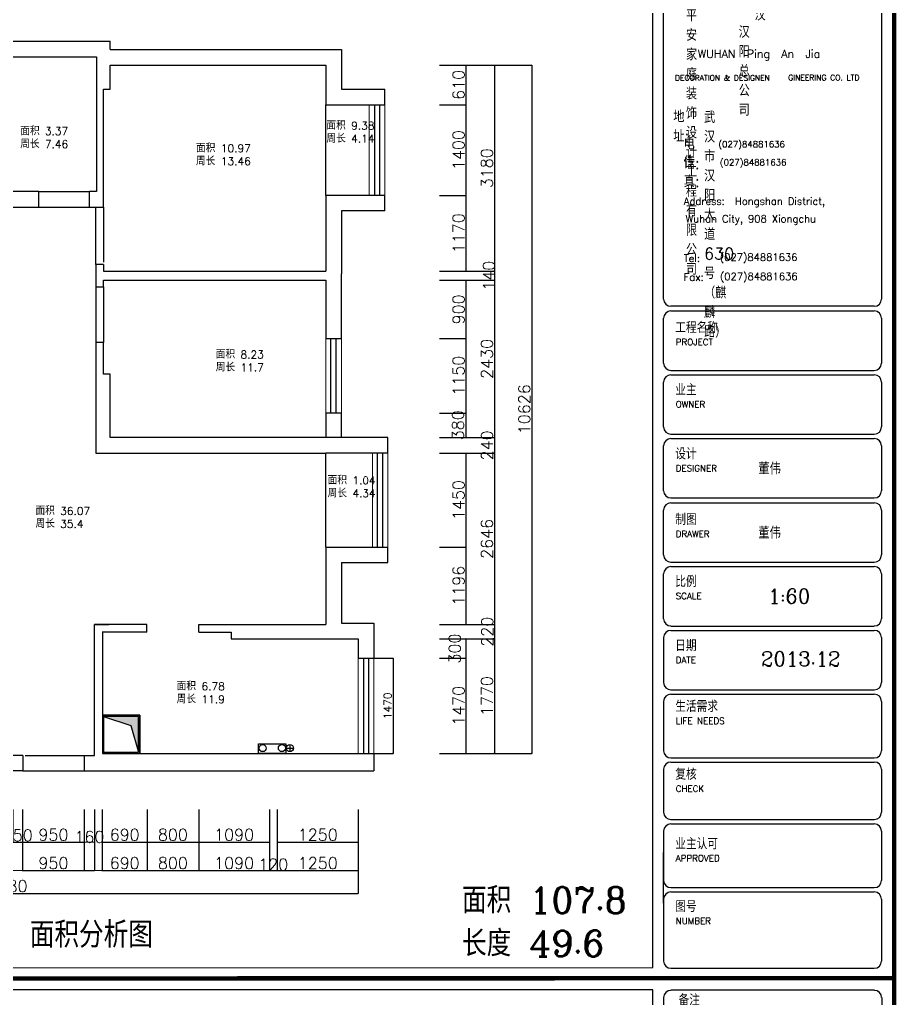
# Model space of a CAD drawing. Header units: millimetres. Extents: x 450898 to 533685, y -921830 to -458543.
# Drawn here: x 461573 to 475111, y -895407 to -880295 of the extents above; entities that cross this region are included whole.
import ezdxf

# ---------------------------------------------------------------- set-up
doc = ezdxf.new("R2010")
doc.units = ezdxf.units.MM
doc.header["$MEASUREMENT"] = 0
doc.header["$PDMODE"] = 3
doc.layers.get('0').update_dxf_attribs({"linetype": 'CONTINUOUS'})
doc.layers.get('DEFPOINTS').update_dxf_attribs({"linetype": 'CONTINUOUS'})
for name, color, linetype in [('TOP', 7, 'CONTINUOUS'), ('txt', 7, 'CONTINUOUS'), ('墙线', 5, 'CONTINUOUS'), ('家具', 7, 'CONTINUOUS')]:
    doc.layers.add(name, color=color, linetype=linetype)
doc.layers.add('门窗', color=4, linetype='CONTINUOUS', lineweight=13)
doc.styles.add('HZXY', font='complex.shx', dxfattribs={"bigfont": 'HZXY.shx'})
doc.styles.add('ROMAND', font='romand')
doc.styles.get("Standard").update_dxf_attribs({"font": 'complex.shx', "bigfont": 'hzxy.shx'})
doc.dimstyles.new('LMDIM40', dxfattribs={"dimtxt": 80, "dimasz": 20, "dimexe": 0, "dimexo": 0, "dimgap": 25, "dimtad": 1, "dimdec": 0, "dimzin": 0, "dimdsep": 46, "dimtxsty": 'Standard', "dimblk1": 'DOT', "dimblk2": 'DOT', "dimsah": 1, "dimcen": 0, "dimclrd": 2, "dimclre": 2, "dimclrt": 2, "dimadec": 0, "dimazin": 0, "dimtfac": 1, "dimtdec": 0, "dimtmove": 2, "dimatfit": 3, "dimldrblk": 'DOT', "dimfxl": 0, "dimtolj": 1, "dimtzin": 0, "dimarcsym": 0})

# ---------------------------------------------------------------- blocks, each defined once
blk = doc.blocks.new('_ArchTick')
at = {"color": 0, "linetype": 'ByBlock', "const_width": 0.15}
blk.add_lwpolyline([(-0.5, -0.5), (0.5, 0.5)], dxfattribs=at)
blk = doc.blocks.new('*D540')
at = {"layer": 'DEFPOINTS', "color": 0}
for p in [(468057, -890155), (468466, -890155), (468057, -891625)]:
    blk.add_point(p, dxfattribs=at)
at = {"layer": '门窗', "color": 2, "lineweight": -2}
for p, q in [((468057, -890155), (468466, -890155)), ((468466, -891625), (468466, -890155)), ((468057, -891625), (468466, -891625))]:
    blk.add_line(p, q, dxfattribs=at)
at = {"layer": '门窗', "color": 2, "lineweight": -2, "xscale": 20, "yscale": 20, "zscale": 20}
for p, rotation in [((468466, -890155), 90), ((468466, -891625), 270)]:
    blk.add_blockref('_ArchTick', p, dxfattribs=dict(at, rotation=rotation))
at = {"layer": '门窗', "color": 2, "insert": (468351, -890890), "char_height": 180, "attachment_point": 5, "rotation": 90}
blk.add_mtext('\\A1;1470', dxfattribs=at)
blk = doc.blocks.new('_DOT')
at = {"color": 0, "linetype": 'ByBlock'}
blk.add_line((-0.5, 0), (-1, 0), dxfattribs=at)
at = {"color": 0, "linetype": 'ByBlock', "const_width": 0.5}
blk.add_lwpolyline([(-0.25, 0, 1), (0.25, 0, 1)], format="xyb", close=True, dxfattribs=at)
blk = doc.blocks.new('DOT')
at = {"color": 0, "linetype": 'ByBlock'}
blk.add_line((-0.35, 0), (-1, 0), dxfattribs=at)
at = {"color": 0, "linetype": 'ByBlock', "const_width": 0.35}
blk.add_lwpolyline([(-0.175, 0, 1), (0.175, 0, 1)], format="xyb", close=True, dxfattribs=at)
blk = doc.blocks.new('*D541')
at = {"layer": 'DEFPOINTS', "color": 0}
for p in [(468057, -889855), (468466, -889855), (468057, -890155)]:
    blk.add_point(p, dxfattribs=at)
at = {"layer": '门窗', "color": 2, "lineweight": -2}
for p, q in [((468057, -889855), (468466, -889855)), ((468466, -890155), (468466, -889855)), ((468057, -890155), (468466, -890155))]:
    blk.add_line(p, q, dxfattribs=at)
at = {"layer": '门窗', "color": 2, "lineweight": -2, "xscale": 20, "yscale": 20, "zscale": 20}
for p, rotation in [((468466, -889855), 90), ((468466, -890155), 270)]:
    blk.add_blockref('_ArchTick', p, dxfattribs=dict(at, rotation=rotation))
at = {"layer": '门窗', "color": 2, "insert": (468292, -890005), "char_height": 180, "attachment_point": 5, "rotation": 90}
blk.add_mtext('\\A1;300', dxfattribs=at)
blk = doc.blocks.new('*D542')
at = {"layer": 'DEFPOINTS', "color": 0}
for p in [(468057, -888439), (468466, -888439), (468057, -889635)]:
    blk.add_point(p, dxfattribs=at)
at = {"layer": '门窗', "color": 2, "lineweight": -2}
for p, q in [((468057, -888439), (468466, -888439)), ((468466, -889635), (468466, -888439)), ((468057, -889635), (468466, -889635))]:
    blk.add_line(p, q, dxfattribs=at)
at = {"layer": '门窗', "color": 2, "lineweight": -2, "xscale": 20, "yscale": 20, "zscale": 20}
for p, rotation in [((468466, -888439), 90), ((468466, -889635), 270)]:
    blk.add_blockref('_ArchTick', p, dxfattribs=dict(at, rotation=rotation))
at = {"layer": '门窗', "color": 2, "insert": (468351, -889037), "char_height": 180, "attachment_point": 5, "rotation": 90}
blk.add_mtext('\\A1;1196', dxfattribs=at)
blk = doc.blocks.new('*D543')
at = {"layer": 'DEFPOINTS', "color": 0}
for p in [(468057, -886989), (468466, -886989), (468057, -888439)]:
    blk.add_point(p, dxfattribs=at)
at = {"layer": '门窗', "color": 2, "lineweight": -2}
for p, q in [((468057, -886989), (468466, -886989)), ((468466, -888439), (468466, -886989)), ((468057, -888439), (468466, -888439))]:
    blk.add_line(p, q, dxfattribs=at)
at = {"layer": '门窗', "color": 2, "lineweight": -2, "xscale": 20, "yscale": 20, "zscale": 20}
for p, rotation in [((468466, -886989), 90), ((468466, -888439), 270)]:
    blk.add_blockref('_ArchTick', p, dxfattribs=dict(at, rotation=rotation))
at = {"layer": '门窗', "color": 2, "insert": (468351, -887714), "char_height": 180, "attachment_point": 5, "rotation": 90}
blk.add_mtext('\\A1;1450', dxfattribs=at)
blk = doc.blocks.new('*D544')
at = {"layer": 'DEFPOINTS', "color": 0}
for p in [(468057, -886369), (468466, -886369), (468057, -886749)]:
    blk.add_point(p, dxfattribs=at)
at = {"layer": '门窗', "color": 2, "lineweight": -2}
for p, q in [((468057, -886369), (468466, -886369)), ((468466, -886749), (468466, -886369)), ((468057, -886749), (468466, -886749))]:
    blk.add_line(p, q, dxfattribs=at)
at = {"layer": '门窗', "color": 2, "lineweight": -2, "xscale": 20, "yscale": 20, "zscale": 20}
for p, rotation in [((468466, -886369), 90), ((468466, -886749), 270)]:
    blk.add_blockref('_ArchTick', p, dxfattribs=dict(at, rotation=rotation))
at = {"layer": '门窗', "color": 2, "insert": (468342, -886559), "char_height": 180, "attachment_point": 5, "rotation": 90}
blk.add_mtext('\\A1;380', dxfattribs=at)
blk = doc.blocks.new('*D545')
at = {"layer": 'DEFPOINTS', "color": 0}
for p in [(468057, -885219), (468466, -885219), (468057, -886369)]:
    blk.add_point(p, dxfattribs=at)
at = {"layer": '门窗', "color": 2, "lineweight": -2}
for p, q in [((468057, -885219), (468466, -885219)), ((468466, -886369), (468466, -885219)), ((468057, -886369), (468466, -886369))]:
    blk.add_line(p, q, dxfattribs=at)
at = {"layer": '门窗', "color": 2, "lineweight": -2, "xscale": 20, "yscale": 20, "zscale": 20}
for p, rotation in [((468466, -885219), 90), ((468466, -886369), 270)]:
    blk.add_blockref('_ArchTick', p, dxfattribs=dict(at, rotation=rotation))
at = {"layer": '门窗', "color": 2, "insert": (468351, -885794), "char_height": 180, "attachment_point": 5, "rotation": 90}
blk.add_mtext('\\A1;1150', dxfattribs=at)
blk = doc.blocks.new('*D546')
at = {"layer": 'DEFPOINTS', "color": 0}
for p in [(468057, -884319), (468466, -884319), (468057, -885219)]:
    blk.add_point(p, dxfattribs=at)
at = {"layer": '门窗', "color": 2, "lineweight": -2}
for p, q in [((468057, -884319), (468466, -884319)), ((468466, -885219), (468466, -884319)), ((468057, -885219), (468466, -885219))]:
    blk.add_line(p, q, dxfattribs=at)
at = {"layer": '门窗', "color": 2, "lineweight": -2, "xscale": 20, "yscale": 20, "zscale": 20}
for p, rotation in [((468466, -884319), 90), ((468466, -885219), 270)]:
    blk.add_blockref('_ArchTick', p, dxfattribs=dict(at, rotation=rotation))
at = {"layer": '门窗', "color": 2, "insert": (468351, -884769), "char_height": 180, "attachment_point": 5, "rotation": 90}
blk.add_mtext('\\A1;900', dxfattribs=at)
blk = doc.blocks.new('*D547')
at = {"layer": 'DEFPOINTS', "color": 0}
for p in [(468057, -883009), (468466, -883009), (468057, -884179)]:
    blk.add_point(p, dxfattribs=at)
at = {"layer": '门窗', "color": 2, "lineweight": -2}
for p, q in [((468057, -883009), (468466, -883009)), ((468466, -884179), (468466, -883009)), ((468057, -884179), (468466, -884179))]:
    blk.add_line(p, q, dxfattribs=at)
at = {"layer": '门窗', "color": 2, "lineweight": -2, "xscale": 20, "yscale": 20, "zscale": 20}
for p, rotation in [((468466, -883009), 90), ((468466, -884179), 270)]:
    blk.add_blockref('_ArchTick', p, dxfattribs=dict(at, rotation=rotation))
at = {"layer": '门窗', "color": 2, "insert": (468351, -883594), "char_height": 180, "attachment_point": 5, "rotation": 90}
blk.add_mtext('\\A1;1170', dxfattribs=at)
blk = doc.blocks.new('*D548')
at = {"layer": 'DEFPOINTS', "color": 0}
for p in [(468057, -881609), (468466, -881609), (468057, -883009)]:
    blk.add_point(p, dxfattribs=at)
at = {"layer": '门窗', "color": 2, "lineweight": -2}
for p, q in [((468057, -881609), (468466, -881609)), ((468466, -883009), (468466, -881609)), ((468057, -883009), (468466, -883009))]:
    blk.add_line(p, q, dxfattribs=at)
at = {"layer": '门窗', "color": 2, "lineweight": -2, "xscale": 20, "yscale": 20, "zscale": 20}
for p, rotation in [((468466, -881609), 90), ((468466, -883009), 270)]:
    blk.add_blockref('_ArchTick', p, dxfattribs=dict(at, rotation=rotation))
at = {"layer": '门窗', "color": 2, "insert": (468351, -882309), "char_height": 180, "attachment_point": 5, "rotation": 90}
blk.add_mtext('\\A1;1400', dxfattribs=at)
blk = doc.blocks.new('*D549')
at = {"layer": 'DEFPOINTS', "color": 0}
for p in [(468057, -880999), (468466, -880999), (468057, -881609)]:
    blk.add_point(p, dxfattribs=at)
at = {"layer": '门窗', "color": 2, "lineweight": -2}
for p, q in [((468057, -880999), (468466, -880999)), ((468466, -881609), (468466, -880999)), ((468057, -881609), (468466, -881609))]:
    blk.add_line(p, q, dxfattribs=at)
at = {"layer": '门窗', "color": 2, "lineweight": -2, "xscale": 20, "yscale": 20, "zscale": 20}
for p, rotation in [((468466, -880999), 90), ((468466, -881609), 270)]:
    blk.add_blockref('_ArchTick', p, dxfattribs=dict(at, rotation=rotation))
at = {"layer": '门窗', "color": 2, "insert": (468351, -881304), "char_height": 180, "attachment_point": 5, "rotation": 90}
blk.add_mtext('\\A1;610', dxfattribs=at)
blk = doc.blocks.new('*D550')
at = {"layer": 'DEFPOINTS', "color": 0}
for p in [(468057, -880999), (468057, -884179), (468904, -884179)]:
    blk.add_point(p, dxfattribs=at)
at = {"layer": '门窗', "color": 2, "lineweight": -2}
for p, q in [((468057, -880999), (468904, -880999)), ((468904, -880999), (468904, -884179)), ((468057, -884179), (468904, -884179))]:
    blk.add_line(p, q, dxfattribs=at)
at = {"layer": '门窗', "color": 2, "lineweight": -2, "xscale": 20, "yscale": 20, "zscale": 20}
for p, rotation in [((468904, -880999), 90), ((468904, -884179), 270)]:
    blk.add_blockref('_ArchTick', p, dxfattribs=dict(at, rotation=rotation))
at = {"layer": '门窗', "color": 2, "insert": (468789, -882589), "char_height": 180, "attachment_point": 5, "rotation": 90}
blk.add_mtext('\\A1;3180', dxfattribs=at)
blk = doc.blocks.new('*D551')
at = {"layer": 'DEFPOINTS', "color": 0}
for p in [(468057, -884179), (468057, -884319), (468904, -884319)]:
    blk.add_point(p, dxfattribs=at)
at = {"layer": '门窗', "color": 2, "lineweight": -2}
for p, q in [((468057, -884179), (468904, -884179)), ((468904, -884179), (468904, -884319)), ((468057, -884319), (468904, -884319))]:
    blk.add_line(p, q, dxfattribs=at)
at = {"layer": '门窗', "color": 2, "lineweight": -2, "xscale": 20, "yscale": 20, "zscale": 20}
for p, rotation in [((468904, -884179), 90), ((468904, -884319), 270)]:
    blk.add_blockref('_ArchTick', p, dxfattribs=dict(at, rotation=rotation))
at = {"layer": '门窗', "color": 2, "insert": (468819, -884249), "char_height": 180, "attachment_point": 5, "rotation": 90}
blk.add_mtext('\\A1;140', dxfattribs=at)
blk = doc.blocks.new('*D552')
at = {"layer": 'DEFPOINTS', "color": 0}
for p in [(468057, -884319), (468057, -886749), (468904, -886749)]:
    blk.add_point(p, dxfattribs=at)
at = {"layer": '门窗', "color": 2, "lineweight": -2}
for p, q in [((468057, -884319), (468904, -884319)), ((468904, -884319), (468904, -886749)), ((468057, -886749), (468904, -886749))]:
    blk.add_line(p, q, dxfattribs=at)
at = {"layer": '门窗', "color": 2, "lineweight": -2, "xscale": 20, "yscale": 20, "zscale": 20}
for p, rotation in [((468904, -884319), 90), ((468904, -886749), 270)]:
    blk.add_blockref('_ArchTick', p, dxfattribs=dict(at, rotation=rotation))
at = {"layer": '门窗', "color": 2, "insert": (468789, -885534), "char_height": 180, "attachment_point": 5, "rotation": 90}
blk.add_mtext('\\A1;2430', dxfattribs=at)
blk = doc.blocks.new('*D553')
at = {"layer": 'DEFPOINTS', "color": 0}
for p in [(468057, -886749), (468057, -886989), (468904, -886989)]:
    blk.add_point(p, dxfattribs=at)
at = {"layer": '门窗', "color": 2, "lineweight": -2}
for p, q in [((468057, -886749), (468904, -886749)), ((468904, -886749), (468904, -886989)), ((468057, -886989), (468904, -886989))]:
    blk.add_line(p, q, dxfattribs=at)
at = {"layer": '门窗', "color": 2, "lineweight": -2, "xscale": 20, "yscale": 20, "zscale": 20}
for p, rotation in [((468904, -886749), 90), ((468904, -886989), 270)]:
    blk.add_blockref('_ArchTick', p, dxfattribs=dict(at, rotation=rotation))
at = {"layer": '门窗', "color": 2, "insert": (468790, -886869), "char_height": 180, "attachment_point": 5, "rotation": 90}
blk.add_mtext('\\A1;240', dxfattribs=at)
blk = doc.blocks.new('*D554')
at = {"layer": 'DEFPOINTS', "color": 0}
for p in [(468057, -886989), (468057, -889635), (468904, -889635)]:
    blk.add_point(p, dxfattribs=at)
at = {"layer": '门窗', "color": 2, "lineweight": -2}
for p, q in [((468057, -886989), (468904, -886989)), ((468904, -886989), (468904, -889635)), ((468057, -889635), (468904, -889635))]:
    blk.add_line(p, q, dxfattribs=at)
at = {"layer": '门窗', "color": 2, "lineweight": -2, "xscale": 20, "yscale": 20, "zscale": 20}
for p, rotation in [((468904, -886989), 90), ((468904, -889635), 270)]:
    blk.add_blockref('_ArchTick', p, dxfattribs=dict(at, rotation=rotation))
at = {"layer": '门窗', "color": 2, "insert": (468789, -888312), "char_height": 180, "attachment_point": 5, "rotation": 90}
blk.add_mtext('\\A1;2646', dxfattribs=at)
blk = doc.blocks.new('*D555')
at = {"layer": 'DEFPOINTS', "color": 0}
for p in [(468057, -889635), (468057, -889855), (468904, -889855)]:
    blk.add_point(p, dxfattribs=at)
at = {"layer": '门窗', "color": 2, "lineweight": -2}
for p, q in [((468057, -889635), (468904, -889635)), ((468904, -889635), (468904, -889855)), ((468057, -889855), (468904, -889855))]:
    blk.add_line(p, q, dxfattribs=at)
at = {"layer": '门窗', "color": 2, "lineweight": -2, "xscale": 20, "yscale": 20, "zscale": 20}
for p, rotation in [((468904, -889635), 90), ((468904, -889855), 270)]:
    blk.add_blockref('_ArchTick', p, dxfattribs=dict(at, rotation=rotation))
at = {"layer": '门窗', "color": 2, "insert": (468794, -889745), "char_height": 180, "attachment_point": 5, "rotation": 90}
blk.add_mtext('\\A1;220', dxfattribs=at)
blk = doc.blocks.new('*D556')
at = {"layer": 'DEFPOINTS', "color": 0}
for p in [(468057, -889855), (468057, -891625), (468904, -891625)]:
    blk.add_point(p, dxfattribs=at)
at = {"layer": '门窗', "color": 2, "lineweight": -2}
for p, q in [((468057, -889855), (468904, -889855)), ((468904, -889855), (468904, -891625)), ((468057, -891625), (468904, -891625))]:
    blk.add_line(p, q, dxfattribs=at)
at = {"layer": '门窗', "color": 2, "lineweight": -2, "xscale": 20, "yscale": 20, "zscale": 20}
for p, rotation in [((468904, -889855), 90), ((468904, -891625), 270)]:
    blk.add_blockref('_ArchTick', p, dxfattribs=dict(at, rotation=rotation))
at = {"layer": '门窗', "color": 2, "insert": (468789, -890740), "char_height": 180, "attachment_point": 5, "rotation": 90}
blk.add_mtext('\\A1;1770', dxfattribs=at)
blk = doc.blocks.new('*D557')
at = {"layer": 'DEFPOINTS', "color": 0}
for p in [(468057, -880999), (468057, -891625), (469481, -891625)]:
    blk.add_point(p, dxfattribs=at)
at = {"layer": '门窗', "color": 2, "lineweight": -2}
for p, q in [((468057, -880999), (469481, -880999)), ((469481, -880999), (469481, -891625)), ((468057, -891625), (469481, -891625))]:
    blk.add_line(p, q, dxfattribs=at)
at = {"layer": '门窗', "color": 2, "lineweight": -2, "xscale": 20, "yscale": 20, "zscale": 20}
for p, rotation in [((469481, -880999), 90), ((469481, -891625), 270)]:
    blk.add_blockref('_ArchTick', p, dxfattribs=dict(at, rotation=rotation))
at = {"layer": '门窗', "color": 2, "insert": (469366, -886312), "char_height": 180, "attachment_point": 5, "rotation": 90}
blk.add_mtext('\\A1;10626', dxfattribs=at)
blk = doc.blocks.new('*D576')
at = {"layer": 'DEFPOINTS', "color": 0}
for p in [(461471, -892493), (461621, -892493), (461621, -892996)]:
    blk.add_point(p, dxfattribs=at)
at = {"layer": '门窗', "color": 2, "lineweight": -2}
for p, q in [((461471, -892493), (461471, -892996)), ((461621, -892493), (461621, -892996)), ((461471, -892996), (461621, -892996))]:
    blk.add_line(p, q, dxfattribs=at)
at = {"layer": '门窗', "color": 2, "lineweight": -2, "xscale": 20, "yscale": 20, "zscale": 20, "rotation": 180}
blk.add_blockref('_ArchTick', (461471, -892996), dxfattribs=at)
at = {"layer": '门窗', "color": 2, "lineweight": -2, "xscale": 20, "yscale": 20, "zscale": 20}
blk.add_blockref('_ArchTick', (461621, -892996), dxfattribs=at)
at = {"layer": '门窗', "color": 2, "insert": (461546, -892889), "char_height": 180, "attachment_point": 5}
blk.add_mtext('\\A1;150', dxfattribs=at)
blk = doc.blocks.new('*D577')
at = {"layer": 'DEFPOINTS', "color": 0}
for p in [(461621, -892493), (462571, -892493), (462571, -892996)]:
    blk.add_point(p, dxfattribs=at)
at = {"layer": '门窗', "color": 2, "lineweight": -2}
for p, q in [((461621, -892493), (461621, -892996)), ((462571, -892493), (462571, -892996)), ((461621, -892996), (462571, -892996))]:
    blk.add_line(p, q, dxfattribs=at)
at = {"layer": '门窗', "color": 2, "lineweight": -2, "xscale": 20, "yscale": 20, "zscale": 20, "rotation": 180}
blk.add_blockref('_ArchTick', (461621, -892996), dxfattribs=at)
at = {"layer": '门窗', "color": 2, "lineweight": -2, "xscale": 20, "yscale": 20, "zscale": 20}
blk.add_blockref('_ArchTick', (462571, -892996), dxfattribs=at)
at = {"layer": '门窗', "color": 2, "insert": (462096, -892881), "char_height": 180, "attachment_point": 5}
blk.add_mtext('\\A1;950', dxfattribs=at)
blk = doc.blocks.new('*D578')
at = {"layer": 'DEFPOINTS', "color": 0}
for p in [(462851, -892493), (463541, -892493), (463541, -892996)]:
    blk.add_point(p, dxfattribs=at)
at = {"layer": '门窗', "color": 2, "lineweight": -2}
for p, q in [((462851, -892493), (462851, -892996)), ((463541, -892493), (463541, -892996)), ((462851, -892996), (463541, -892996))]:
    blk.add_line(p, q, dxfattribs=at)
at = {"layer": '门窗', "color": 2, "lineweight": -2, "xscale": 20, "yscale": 20, "zscale": 20, "rotation": 180}
blk.add_blockref('_ArchTick', (462851, -892996), dxfattribs=at)
at = {"layer": '门窗', "color": 2, "lineweight": -2, "xscale": 20, "yscale": 20, "zscale": 20}
blk.add_blockref('_ArchTick', (463541, -892996), dxfattribs=at)
at = {"layer": '门窗', "color": 2, "insert": (463196, -892881), "char_height": 180, "attachment_point": 5}
blk.add_mtext('\\A1;690', dxfattribs=at)
blk = doc.blocks.new('*D579')
at = {"layer": 'DEFPOINTS', "color": 0}
for p in [(463541, -892493), (464341, -892493), (464341, -892996)]:
    blk.add_point(p, dxfattribs=at)
at = {"layer": '门窗', "color": 2, "lineweight": -2}
for p, q in [((463541, -892493), (463541, -892996)), ((464341, -892493), (464341, -892996)), ((463541, -892996), (464341, -892996))]:
    blk.add_line(p, q, dxfattribs=at)
at = {"layer": '门窗', "color": 2, "lineweight": -2, "xscale": 20, "yscale": 20, "zscale": 20, "rotation": 180}
blk.add_blockref('_ArchTick', (463541, -892996), dxfattribs=at)
at = {"layer": '门窗', "color": 2, "lineweight": -2, "xscale": 20, "yscale": 20, "zscale": 20}
blk.add_blockref('_ArchTick', (464341, -892996), dxfattribs=at)
at = {"layer": '门窗', "color": 2, "insert": (463941, -892881), "char_height": 180, "attachment_point": 5}
blk.add_mtext('\\A1;800', dxfattribs=at)
blk = doc.blocks.new('*D580')
at = {"layer": 'DEFPOINTS', "color": 0}
for p in [(464341, -892493), (465431, -892493), (465431, -892996)]:
    blk.add_point(p, dxfattribs=at)
at = {"layer": '门窗', "color": 2, "lineweight": -2}
for p, q in [((464341, -892493), (464341, -892996)), ((465431, -892493), (465431, -892996)), ((464341, -892996), (465431, -892996))]:
    blk.add_line(p, q, dxfattribs=at)
at = {"layer": '门窗', "color": 2, "lineweight": -2, "xscale": 20, "yscale": 20, "zscale": 20, "rotation": 180}
blk.add_blockref('_ArchTick', (464341, -892996), dxfattribs=at)
at = {"layer": '门窗', "color": 2, "lineweight": -2, "xscale": 20, "yscale": 20, "zscale": 20}
blk.add_blockref('_ArchTick', (465431, -892996), dxfattribs=at)
at = {"layer": '门窗', "color": 2, "insert": (464886, -892881), "char_height": 180, "attachment_point": 5}
blk.add_mtext('\\A1;1090', dxfattribs=at)
blk = doc.blocks.new('*D581')
at = {"layer": 'DEFPOINTS', "color": 0}
for p in [(465551, -892493), (466801, -892493), (466801, -892996)]:
    blk.add_point(p, dxfattribs=at)
at = {"layer": '门窗', "color": 2, "lineweight": -2}
for p, q in [((465551, -892493), (465551, -892996)), ((466801, -892493), (466801, -892996)), ((465551, -892996), (466801, -892996))]:
    blk.add_line(p, q, dxfattribs=at)
at = {"layer": '门窗', "color": 2, "lineweight": -2, "xscale": 20, "yscale": 20, "zscale": 20, "rotation": 180}
blk.add_blockref('_ArchTick', (465551, -892996), dxfattribs=at)
at = {"layer": '门窗', "color": 2, "lineweight": -2, "xscale": 20, "yscale": 20, "zscale": 20}
blk.add_blockref('_ArchTick', (466801, -892996), dxfattribs=at)
at = {"layer": '门窗', "color": 2, "insert": (466176, -892881), "char_height": 180, "attachment_point": 5}
blk.add_mtext('\\A1;1250', dxfattribs=at)
blk = doc.blocks.new('*D586')
at = {"layer": 'DEFPOINTS', "color": 0}
for p in [(461621, -892493), (462571, -892493), (462571, -893433)]:
    blk.add_point(p, dxfattribs=at)
at = {"layer": '门窗', "color": 2, "lineweight": -2}
for p, q in [((461621, -892493), (461621, -893433)), ((462571, -892493), (462571, -893433)), ((461621, -893433), (462571, -893433))]:
    blk.add_line(p, q, dxfattribs=at)
at = {"layer": '门窗', "color": 2, "lineweight": -2, "xscale": 20, "yscale": 20, "zscale": 20, "rotation": 180}
blk.add_blockref('_ArchTick', (461621, -893433), dxfattribs=at)
at = {"layer": '门窗', "color": 2, "lineweight": -2, "xscale": 20, "yscale": 20, "zscale": 20}
blk.add_blockref('_ArchTick', (462571, -893433), dxfattribs=at)
at = {"layer": '门窗', "color": 2, "insert": (462096, -893318), "char_height": 180, "attachment_point": 5}
blk.add_mtext('\\A1;950', dxfattribs=at)
blk = doc.blocks.new('*D587')
at = {"layer": 'DEFPOINTS', "color": 0}
for p in [(462571, -892493), (462731, -892493), (462731, -893433)]:
    blk.add_point(p, dxfattribs=at)
at = {"layer": '门窗', "color": 2, "lineweight": -2}
for p, q in [((462571, -892493), (462571, -893433)), ((462731, -892493), (462731, -893433)), ((462571, -893433), (462731, -893433))]:
    blk.add_line(p, q, dxfattribs=at)
at = {"layer": '门窗', "color": 2, "lineweight": -2, "xscale": 20, "yscale": 20, "zscale": 20, "rotation": 180}
blk.add_blockref('_ArchTick', (462571, -893433), dxfattribs=at)
at = {"layer": '门窗', "color": 2, "lineweight": -2, "xscale": 20, "yscale": 20, "zscale": 20}
blk.add_blockref('_ArchTick', (462731, -893433), dxfattribs=at)
at = {"layer": '门窗', "color": 2, "insert": (462651, -892913), "char_height": 180, "attachment_point": 5}
blk.add_mtext('\\A1;160', dxfattribs=at)
blk = doc.blocks.new('*D588')
at = {"layer": 'DEFPOINTS', "color": 0}
for p in [(462851, -892493), (463541, -892493), (463541, -893433)]:
    blk.add_point(p, dxfattribs=at)
at = {"layer": '门窗', "color": 2, "lineweight": -2}
for p, q in [((462851, -892493), (462851, -893433)), ((463541, -892493), (463541, -893433)), ((462851, -893433), (463541, -893433))]:
    blk.add_line(p, q, dxfattribs=at)
at = {"layer": '门窗', "color": 2, "lineweight": -2, "xscale": 20, "yscale": 20, "zscale": 20, "rotation": 180}
blk.add_blockref('_ArchTick', (462851, -893433), dxfattribs=at)
at = {"layer": '门窗', "color": 2, "lineweight": -2, "xscale": 20, "yscale": 20, "zscale": 20}
blk.add_blockref('_ArchTick', (463541, -893433), dxfattribs=at)
at = {"layer": '门窗', "color": 2, "insert": (463196, -893318), "char_height": 180, "attachment_point": 5}
blk.add_mtext('\\A1;690', dxfattribs=at)
blk = doc.blocks.new('*D589')
at = {"layer": 'DEFPOINTS', "color": 0}
for p in [(463541, -892493), (464341, -892493), (464341, -893433)]:
    blk.add_point(p, dxfattribs=at)
at = {"layer": '门窗', "color": 2, "lineweight": -2}
for p, q in [((463541, -892493), (463541, -893433)), ((464341, -892493), (464341, -893433)), ((463541, -893433), (464341, -893433))]:
    blk.add_line(p, q, dxfattribs=at)
at = {"layer": '门窗', "color": 2, "lineweight": -2, "xscale": 20, "yscale": 20, "zscale": 20, "rotation": 180}
blk.add_blockref('_ArchTick', (463541, -893433), dxfattribs=at)
at = {"layer": '门窗', "color": 2, "lineweight": -2, "xscale": 20, "yscale": 20, "zscale": 20}
blk.add_blockref('_ArchTick', (464341, -893433), dxfattribs=at)
at = {"layer": '门窗', "color": 2, "insert": (463941, -893318), "char_height": 180, "attachment_point": 5}
blk.add_mtext('\\A1;800', dxfattribs=at)
blk = doc.blocks.new('*D590')
at = {"layer": 'DEFPOINTS', "color": 0}
for p in [(464341, -892493), (465431, -892493), (465431, -893433)]:
    blk.add_point(p, dxfattribs=at)
at = {"layer": '门窗', "color": 2, "lineweight": -2}
for p, q in [((464341, -892493), (464341, -893433)), ((465431, -892493), (465431, -893433)), ((464341, -893433), (465431, -893433))]:
    blk.add_line(p, q, dxfattribs=at)
at = {"layer": '门窗', "color": 2, "lineweight": -2, "xscale": 20, "yscale": 20, "zscale": 20, "rotation": 180}
blk.add_blockref('_ArchTick', (464341, -893433), dxfattribs=at)
at = {"layer": '门窗', "color": 2, "lineweight": -2, "xscale": 20, "yscale": 20, "zscale": 20}
blk.add_blockref('_ArchTick', (465431, -893433), dxfattribs=at)
at = {"layer": '门窗', "color": 2, "insert": (464886, -893318), "char_height": 180, "attachment_point": 5}
blk.add_mtext('\\A1;1090', dxfattribs=at)
blk = doc.blocks.new('*D591')
at = {"layer": 'DEFPOINTS', "color": 0}
for p in [(465431, -892493), (465551, -892493), (465551, -893433)]:
    blk.add_point(p, dxfattribs=at)
at = {"layer": '门窗', "color": 2, "lineweight": -2}
for p, q in [((465431, -892493), (465431, -893433)), ((465551, -892493), (465551, -893433)), ((465431, -893433), (465551, -893433))]:
    blk.add_line(p, q, dxfattribs=at)
at = {"layer": '门窗', "color": 2, "lineweight": -2, "xscale": 20, "yscale": 20, "zscale": 20, "rotation": 180}
blk.add_blockref('_ArchTick', (465431, -893433), dxfattribs=at)
at = {"layer": '门窗', "color": 2, "lineweight": -2, "xscale": 20, "yscale": 20, "zscale": 20}
blk.add_blockref('_ArchTick', (465551, -893433), dxfattribs=at)
at = {"layer": '门窗', "color": 2, "insert": (465491, -893341), "char_height": 180, "attachment_point": 5}
blk.add_mtext('\\A1;120', dxfattribs=at)
blk = doc.blocks.new('*D592')
at = {"layer": 'DEFPOINTS', "color": 0}
for p in [(465551, -892493), (466801, -892493), (466801, -893433)]:
    blk.add_point(p, dxfattribs=at)
at = {"layer": '门窗', "color": 2, "lineweight": -2}
for p, q in [((465551, -892493), (465551, -893433)), ((466801, -892493), (466801, -893433)), ((465551, -893433), (466801, -893433))]:
    blk.add_line(p, q, dxfattribs=at)
at = {"layer": '门窗', "color": 2, "lineweight": -2, "xscale": 20, "yscale": 20, "zscale": 20, "rotation": 180}
blk.add_blockref('_ArchTick', (465551, -893433), dxfattribs=at)
at = {"layer": '门窗', "color": 2, "lineweight": -2, "xscale": 20, "yscale": 20, "zscale": 20}
blk.add_blockref('_ArchTick', (466801, -893433), dxfattribs=at)
at = {"layer": '门窗', "color": 2, "insert": (466176, -893318), "char_height": 180, "attachment_point": 5}
blk.add_mtext('\\A1;1250', dxfattribs=at)
blk = doc.blocks.new('*D593')
at = {"layer": 'DEFPOINTS', "color": 0}
for p in [(455821, -892493), (466801, -892493), (466801, -893789)]:
    blk.add_point(p, dxfattribs=at)
at = {"layer": '门窗', "color": 2, "lineweight": -2}
for p, q in [((455821, -892493), (455821, -893789)), ((466801, -892493), (466801, -893789)), ((455821, -893789), (466801, -893789))]:
    blk.add_line(p, q, dxfattribs=at)
at = {"layer": '门窗', "color": 2, "lineweight": -2, "xscale": 20, "yscale": 20, "zscale": 20, "rotation": 180}
blk.add_blockref('_ArchTick', (455821, -893789), dxfattribs=at)
at = {"layer": '门窗', "color": 2, "lineweight": -2, "xscale": 20, "yscale": 20, "zscale": 20}
blk.add_blockref('_ArchTick', (466801, -893789), dxfattribs=at)
at = {"layer": '门窗', "color": 2, "insert": (461311, -893674), "char_height": 180, "attachment_point": 5}
blk.add_mtext('\\A1;10980', dxfattribs=at)
blk = doc.blocks.new('TRYR')
at = {"color": 4}
for p, q in [((527270, -847898), (523839, -847898)), ((523717, -848021), (523717, -848445)), ((527393, -848021), (527393, -848445)), ((523717, -855382), (523717, -849954)), ((527393, -849954), (527393, -855379)), ((527270, -855501), (523839, -855501)), ((523717, -856460), (523717, -855702)), ((523839, -855580), (527270, -855580)), ((527393, -855702), (527393, -856460)), ((523839, -856582), (527270, -856582)), ((523839, -856655), (527270, -856655)), ((523717, -857535), (523717, -856778)), ((527393, -856778), (527393, -857535)), ((523839, -857658), (527270, -857658)), ((523717, -858611), (523717, -857853)), ((523839, -857731), (527270, -857731)), ((527393, -857853), (527393, -858611)), ((523839, -858733), (527270, -858733)), ((523839, -858814), (527270, -858814)), ((523717, -859694), (523717, -858936)), ((527393, -858936), (527393, -859694)), ((523839, -859816), (527270, -859816)), ((523717, -860769), (523717, -860012)), ((523839, -859889), (527270, -859889)), ((527393, -860012), (527393, -860769)), ((523839, -860892), (527270, -860892)), ((523839, -860965), (527270, -860965)), ((523717, -861087), (523717, -861845)), ((527393, -861087), (527393, -861845)), ((523839, -861967), (527270, -861967)), ((523717, -862163), (523717, -862994)), ((523839, -862041), (527270, -862041)), ((527393, -862163), (527393, -862994)), ((523839, -863116), (527270, -863116)), ((523717, -863307), (523717, -864032)), ((523839, -863185), (527270, -863185)), ((527393, -863307), (527393, -864032)), ((523839, -864154), (527270, -864154)), ((523839, -864227), (527270, -864227)), ((523717, -864350), (523717, -865181)), ((527393, -864350), (527393, -865181)), ((523717, -865565), (523717, -864710)), ((523839, -865303), (527270, -865303)), ((523839, -865375), (527270, -865375)), ((523717, -865497), (523717, -866541)), ((527393, -865497), (527393, -866541)), ((523839, -866663), (527270, -866663))]:
    blk.add_line(p, q, dxfattribs=at)
at = {"const_width": 73}
blk.add_lwpolyline([(501239, -866833), (527605, -866831), (527605, -847696), (501239, -847697)], close=True, dxfattribs=at)
at = {"color": 4}
blk.add_lwpolyline([(501422, -847892), (501422, -866653), (523535, -866652), (523535, -847891)], close=True, dxfattribs=at)
for centre, start, end in [((523839, -848021), 90, 180), ((527270, -848021), 0, 90), ((523839, -855379), 180, 270), ((527270, -855379), 270, 0), ((523839, -855702), 90, 180), ((527270, -855702), 0, 90), ((523839, -856460), 180, 270), ((527270, -856460), 270, 0), ((523839, -856778), 90, 180), ((527270, -856778), 0, 90), ((523839, -857535), 180, 270), ((527270, -857535), 270, 0), ((523839, -857853), 90, 180), ((527270, -857853), 0, 90), ((523839, -858611), 180, 270), ((527270, -858611), 270, 0), ((523839, -858936), 90, 180), ((527270, -858936), 0, 90), ((523839, -859694), 180, 270), ((527270, -859694), 270, 0), ((523839, -860012), 90, 180), ((527270, -860012), 0, 90), ((523839, -860769), 180, 270), ((527270, -860769), 270, 0), ((523839, -861087), 90, 180), ((527270, -861087), 0, 90), ((523839, -861845), 180, 270), ((527270, -861845), 270, 0), ((523839, -862163), 90, 180), ((527270, -862163), 0, 90), ((523839, -862994), 180, 270), ((527270, -862994), 270, 0), ((523839, -863307), 90, 180), ((527270, -863307), 0, 90), ((523839, -864032), 180, 270), ((527270, -864032), 270, 0), ((523839, -864350), 90, 180), ((527270, -864350), 0, 90), ((523839, -865181), 180, 270), ((527270, -865181), 270, 0), ((523839, -865497), 90, 180), ((527270, -865497), 0, 90), ((523839, -866541), 180, 270), ((527270, -866541), 270, 0)]:
    blk.add_arc(centre, 122, start, end, dxfattribs=at)
for s, height, style, p in [('备注', 189.5, 'HZXY', (523968, -848156)), ('WUHAN  Ping  An  Jia', 137.28, 'HZXY', (524295, -851313, -2113)), ('DECORATION & DESIGNEN', 93.32, 'HZXY', (523910, -851696, -2113)), ('GINEERING CO. LTD', 93.32, 'HZXY', (525819, -851691, -2113)), ('(027)84881636', 105.64, 'HZXY', (524640, -852820, -1811)), (' (027)84881636', 105.64, 'HZXY', (524593, -853128, -1811)), ('Address:  Hongshan District, ', 123.25, 'HZXY', (524058, -853790, -2113)), (' Wuhan City, 908 Xiongchu  ', 123.25, 'HZXY', (524005, -854087)), (' (027)84881636', 123.25, 'HZXY', (524580, -854735, -1449)), (' (027)84881636', 123.25, 'HZXY', (524582, -855059, -1811)), ('工程名称', 189.5, 'HZXY', (523914, -855954)), ('PROJECT', 107.6, 'ROMAND', (523921, -856158)), ('业主', 189.5, 'HZXY', (523914, -857002)), ('OWNER', 107.6, 'ROMAND', (523921, -857206)), ('设计', 189.5, 'HZXY', (523914, -858082)), ('DESIGNER', 107.6, 'ROMAND', (523921, -858285)), ('制图', 189.5, 'HZXY', (523914, -859188)), ('DRAWER', 107.6, 'ROMAND', (523921, -859392)), ('比例', 189.5, 'HZXY', (523914, -860236)), ('SCALE', 107.6, 'ROMAND', (523921, -860440)), ('1:60', 244.1, 'HZXY', (525478, -860510)), ('日期', 189.5, 'HZXY', (523914, -861316)), ('2013.12', 244.1, 'HZXY', (525360, -861567)), ('DATE', 107.6, 'ROMAND', (523921, -861519)), ('复核', 189.5, 'HZXY', (523914, -863485)), ('CHECK', 107.6, 'ROMAND', (523921, -863688)), ('业主认可', 189.5, 'HZXY', (523914, -864657)), ('APPROVED', 107.6, 'ROMAND', (523921, -864860)), ('图号', 189.5, 'HZXY', (523914, -865714)), ('NUMBER', 107.6, 'ROMAND', (523921, -865917))]:
    blk.add_text(s, height=height, dxfattribs=dict(style=style)).set_placement(p)
for p in [(525313, -858337), (525313, -859420)]:
    blk.add_text('董伟', height=201.4).set_placement(p)
at = {"color": 2}
for s, height, style, p in [('生活需求', 189.5, 'HZXY', (523914, -862340)), ('LIFE NEEDS', 107.6, 'ROMAND', (523921, -862544))]:
    blk.add_text(s, height=height, dxfattribs=dict(at, style=style)).set_placement(p)
at = {"attachment_point": 1, "style": 'HZXY'}
for s, insert, char_height, width in [('武汉', (525251, -850157, -2113), 197.2, 1.04), ('平安家庭装饰设计工程有限公司', (524094, -850500, -2113), 197.2, 1.23), ('汉阳总公司', (524983, -850777, -2113), 197.2, 0.915), ('地址:', (523881, -852202, -2113), 197.2, 1.23), ('武汉市汉阳大道630号（麒麟路）', (524400, -852214, -2113), 197.2, 1.04), ('电话:', (524056, -852662, -2113), 197.2, 1.23), ('传真:', (524056, -852965, -2113), 197.2, 1.23), ('Tel:', (524056, -854630, -2113), 123.3, 1.23), ('Fax:', (524056, -854948, -2113), 123.3, 1.23)]:
    blk.add_mtext(s, dxfattribs=dict(at, insert=insert, char_height=char_height, width=width))
blk = doc.blocks.new('*D676')
at = {"layer": 'DEFPOINTS', "color": 2, "lineweight": -2}
for p, q in [((466801, -890155), (467340, -890155)), ((467340, -890155), (467340, -891625)), ((466801, -891625), (467340, -891625))]:
    blk.add_line(p, q, dxfattribs=at)
at = {"layer": 'DEFPOINTS', "color": 0}
for p in [(466801, -890155), (466801, -891625), (467340, -891625)]:
    blk.add_point(p, dxfattribs=at)
at = {"layer": 'DEFPOINTS', "color": 2, "lineweight": -2, "xscale": 20, "yscale": 20, "zscale": 20}
for p, rotation in [((467340, -890155), 90), ((467340, -891625), 270)]:
    blk.add_blockref('_ArchTick', p, dxfattribs=dict(at, rotation=rotation))
at = {"layer": 'DEFPOINTS', "color": 2, "insert": (467255, -890890), "char_height": 120, "attachment_point": 5, "rotation": 90}
blk.add_mtext('\\A1;1470', dxfattribs=at)

msp = doc.modelspace()

# ---------------------------------------------------------------- hatches: boundary and pattern name
at = {"layer": 'txt'}
msp.add_hatch(color=256, dxfattribs=at).paths.add_polyline_path([(463293.2, -891193.4), (463411.2, -891604.6), (463411.2, -891054.6), (462871.2, -891054.6)])

# ---------------------------------------------------------------- linework, layer by layer
at = {"layer": 'DEFPOINTS'}
msp.add_line((466301.2, -888438.6), (466301.2, -886988.6), dxfattribs=at)
at = {"layer": 'txt'}
for p, q in [((466301.2, -883008.6), (466301.2, -881608.6)), ((467051.2, -881608.6), (467051.2, -883008.6)), ((467131.2, -881608.6), (467131.2, -883008.6)), ((466381.2, -886368.6), (466381.2, -885218.6)), ((466461.2, -886368.6), (466461.2, -885218.6)), ((467101.2, -888438.6), (467101.2, -886988.6)), ((467181.2, -888438.6), (467181.2, -886988.6)), ((466881.2, -890154.6), (466881.2, -891624.6)), ((466961.2, -890154.6), (466961.2, -891624.6)), ((462871.2, -891054.6), (463293.2, -891193.4)), ((463293.2, -891193.4), (463411.2, -891604.6)), ((465746.8, -891486.9), (465746.8, -891596.9)), ((465691.8, -891541.9), (465801.8, -891541.9))]:
    msp.add_line(p, q, dxfattribs=at)
for points in [[(463431.2, -891034.6), (462851.2, -891034.6), (462851.2, -891624.6), (463431.2, -891624.6)], [(463411.2, -891054.6), (462871.2, -891054.6), (462871.2, -891604.6), (463411.2, -891604.6)], [(465686.6, -891624.6), (465262.1, -891624.6), (465262.1, -891479.2), (465686.6, -891479.2)]]:
    msp.add_lwpolyline(points, close=True, dxfattribs=at)
for centre in [(465326.8, -891541.9), (465624.1, -891541.9), (465746.8, -891541.9)]:
    msp.add_circle(centre, 55, dxfattribs=at)
at = {"layer": '墙线'}
for p, q in [((460871.2, -880628.6), (462971.2, -880628.6)), ((462971.2, -880758.6), (462971.2, -880628.6)), ((462971.2, -880758.6), (466541.2, -880758.6)), ((466541.2, -880758.6), (466541.2, -881368.6)), ((461111.2, -880868.6), (462761.2, -880868.6)), ((462761.2, -880868.6), (462761.2, -882948.6)), ((462971.2, -880998.6), (466301.2, -880998.6)), ((462971.2, -881368.6), (462971.2, -880998.6)), ((466301.2, -880998.6), (466301.2, -881608.6)), ((462871.2, -883188.6), (462871.2, -881368.6)), ((462871.2, -881368.6), (462971.2, -881368.6)), ((466541.2, -881368.6), (467211.2, -881368.6)), ((467211.2, -881608.6), (467211.2, -881368.6)), ((466301.2, -881608.6), (467211.2, -881608.6)), ((461871.2, -882948.6), (461111.2, -882948.6)), ((461871.2, -883188.6), (461871.2, -882948.6)), ((462651.2, -883188.6), (462651.2, -882948.6)), ((462761.2, -882948.6), (462651.2, -882948.6)), ((466301.2, -883008.6), (466301.2, -884178.6)), ((467211.2, -883008.6), (466301.2, -883008.6)), ((467211.2, -883248.6), (467211.2, -883008.6)), ((461471.2, -883188.6), (461871.2, -883188.6)), ((462651.2, -883188.6), (462871.2, -883188.6)), ((466541.2, -883248.6), (466541.2, -884218.6)), ((467211.2, -883248.6), (466541.2, -883248.6)), ((462871.2, -884078.6), (462751.2, -884078.6)), ((462751.2, -884078.6), (462751.2, -884418.6)), ((462871.2, -884078.6), (462871.2, -884178.6)), ((462871.2, -884178.6), (466301.2, -884178.6)), ((466541.2, -885218.6), (466541.2, -884218.6)), ((462871.2, -884418.6), (462871.2, -884318.6)), ((462871.2, -884318.6), (466301.2, -884318.6)), ((466301.2, -884318.6), (466301.2, -885218.6)), ((462751.2, -884418.6), (462871.2, -884418.6)), ((462871.2, -885278.6), (462751.2, -885278.6)), ((462751.2, -885278.6), (462751.2, -886988.6)), ((462871.2, -885768.6), (462871.2, -885278.6)), ((466301.2, -885218.6), (466541.2, -885218.6)), ((462971.2, -885768.6), (462871.2, -885768.6)), ((462971.2, -886748.6), (462971.2, -885768.6)), ((466301.2, -886368.6), (466301.2, -886748.6)), ((466301.2, -886368.6), (466541.2, -886368.6)), ((466541.2, -886748.6), (466541.2, -886368.6)), ((466301.2, -886748.6), (462971.2, -886748.6)), ((467261.2, -886748.6), (466301.2, -886748.6)), ((467261.2, -886988.6), (467261.2, -886748.6)), ((462751.2, -886988.6), (466301.2, -886988.6)), ((467261.2, -886988.6), (466301.2, -886988.6)), ((466301.2, -888438.6), (466301.2, -889634.6)), ((466301.2, -888438.6), (467261.2, -888438.6)), ((467261.2, -888678.6), (467261.2, -888438.6)), ((466541.2, -888678.6), (466541.2, -889614.6)), ((466541.2, -888678.6), (467261.2, -888678.6)), ((462731.2, -891654.6), (462731.2, -889634.6)), ((462731.2, -889634.6), (462951.2, -889634.6)), ((463540.2, -889634.6), (462731.2, -889634.6)), ((463540.2, -889754.6), (463540.2, -889634.6)), ((464340.2, -889634.6), (466300.2, -889634.6)), ((464340.2, -889754.6), (464340.2, -889634.6)), ((466541.2, -889614.6), (467041.2, -889614.6)), ((467041.2, -889614.6), (467041.2, -890154.6)), ((463540.2, -889754.6), (462850.2, -889754.6)), ((462851.2, -889754.6), (462851.2, -891034.6)), ((464340.2, -889754.6), (464841.2, -889754.6)), ((464841.2, -889754.6), (464841.2, -889854.6)), ((464841.2, -889754.6), (464841.2, -889854.6)), ((464841.2, -889854.6), (466801.2, -889854.6)), ((464841.2, -889854.6), (465431.2, -889854.6)), ((465551.2, -889854.6), (466801.2, -889854.6)), ((465551.2, -889854.6), (466801.2, -889854.6)), ((466801.2, -889854.6), (466801.2, -890154.6)), ((466801.2, -890154.6), (467041.2, -890154.6)), ((462851.2, -891034.6), (463431.2, -891034.6)), ((463431.2, -891034.6), (463431.2, -891624.6)), ((463431.2, -891624.6), (466801.2, -891624.6)), ((465551.2, -891624.6), (467041.2, -891624.6)), ((467041.2, -891624.6), (467041.2, -891894.6)), ((461621.2, -891654.6), (461471.2, -891654.6)), ((461621.2, -891654.6), (461621.2, -891894.6)), ((462571.2, -891654.6), (462571.2, -891894.6)), ((462571.2, -891654.6), (462731.2, -891654.6)), ((461621.2, -891894.6), (461231.2, -891894.6)), ((462571.2, -891894.6), (467041.2, -891894.6))]:
    msp.add_line(p, q, dxfattribs=at)
at = {"layer": '家具', "color": 250}
for p, q in [((461871.2, -882948.6), (462651.2, -882948.6)), ((461871.2, -883188.6), (462651.2, -883188.6)), ((462751.2, -884078.6), (462751.2, -883188.6)), ((462871.2, -883188.6), (462871.2, -884038.6)), ((462751.2, -884418.6), (462751.2, -885278.6)), ((462871.2, -884418.6), (462871.2, -885278.6)), ((461661.2, -891654.6), (462571.2, -891654.6)), ((461621.2, -891894.6), (462571.2, -891894.6))]:
    msp.add_line(p, q, dxfattribs=at)
at = {"layer": '门窗'}
for p, q in [((466971.2, -881608.6), (466971.2, -883008.6)), ((467211.2, -881608.6), (467211.2, -883008.6)), ((466301.2, -885218.6), (466301.2, -886368.6)), ((466541.2, -886368.6), (466541.2, -885218.6)), ((467021.2, -888438.6), (467021.2, -886988.6)), ((467261.2, -888438.6), (467261.2, -886988.6)), ((466801.2, -890154.6), (466801.2, -891624.6)), ((467041.2, -890154.6), (467041.2, -891624.6))]:
    msp.add_line(p, q, dxfattribs=at)
at = {"layer": '门窗', "color": 2}
for p, q in [((461621.2, -892493.1), (461621.2, -893433.3)), ((462731.2, -892493.1), (462731.2, -893433.3)), ((462851.2, -892493.1), (462851.2, -893433.3)), ((462571.2, -892996.3), (462731.2, -892996.3)), ((461471.2, -893433.3), (461621.2, -893433.3)), ((462731.2, -893433.3), (462851.2, -893433.3))]:
    msp.add_line(p, q, dxfattribs=at)
at = {"layer": '门窗'}
msp.add_lwpolyline([(465801.8, -891541.9, -1), (465691.8, -891541.9, -1)], format="xyb", close=True, dxfattribs=at)
msp.add_lwpolyline([(465801.8, -891541.9, -1), (465691.8, -891541.9, -1)], format="xyb", close=True, dxfattribs=at)

# ---------------------------------------------------------------- block references
at = {"layer": 'TOP', "xscale": 0.9156765649033163, "yscale": 0.9156765649033163, "zscale": 0.9156765649033163}
for p in [(-8039, -101359.5), (-8038, -118881.6)]:
    msp.add_blockref('TRYR', p, dxfattribs=at)
at = {"layer": '门窗', "color": 2, "xscale": 20, "yscale": 20, "zscale": 20, "rotation": 180}
for p in [(462571.2, -892996.3), (462731.2, -893433.3)]:
    msp.add_blockref('_ArchTick', p, dxfattribs=at)
at = {"layer": '门窗', "color": 2, "xscale": 20, "yscale": 20, "zscale": 20}
for p in [(462731.2, -892996.3), (461621.2, -893433.3), (462851.2, -893433.3)]:
    msp.add_blockref('_ArchTick', p, dxfattribs=at)

# ---------------------------------------------------------------- texts
at = {"layer": 'TOP', "attachment_point": 1}
for s, insert, char_height, width in [('面积 107.8\\P长度 49.6', (468404.6, -893691.3), 399.98, 5038.146), ('{\\H1.683x;面积分析图}', (461731.6, -894224.8), 237.658, 11102.991)]:
    msp.add_mtext(s, dxfattribs=dict(at, insert=insert, char_height=char_height, width=width))
at = {"layer": 'txt', "width": 6677.618, "attachment_point": 1}
for s, insert, char_height in [('面积 3.37\\P周长 7.46', (461583.7, -881958.1), 120), ('{\\H0.6667x;面积 9.38\\P周长 4.14}', (466310.2, -881873.1), 180), ('面积 10.97\\P周长 13.46', (464296.2, -882221.6), 120), ('面积 8.23\\P周长 11.7', (464601.2, -885406.1), 120), ('面积 1.04\\P周长 4.34', (466328.7, -887349.6), 120), ('面积 36.07\\P周长 35.4', (461818.7, -887821.1), 120), ('面积 6.78\\P周长 11.9', (463997.7, -890528.6), 120)]:
    msp.add_mtext(s, dxfattribs=dict(at, insert=insert, char_height=char_height))

# ---------------------------------------------------------------- dimensions: what is measured, and where the dimension line sits
at = {"layer": 'DEFPOINTS'}
dim = msp.add_linear_dim(base=(467340.2, -891624.6), p1=(466801.2, -890154.6), p2=(466801.2, -891624.6), angle=90, dimstyle='LMDIM40', override={"dimtxt": 120, "dimblk": 'ArchTick', "dimsah": 0, "dimldrblk": 'DOT'}, dxfattribs=at)
dim.commit()
dim.dimension.update_dxf_attribs({"geometry": '*D676', "text_midpoint": (467255.2, -890889.6)})
at = {"layer": '门窗'}
for base, p1, p2, angle, picture, middle in [((468465.5, -880998.6), (468056.9, -881608.6), (468056.9, -880998.6), 270, '*D549', (468350.5, -881303.6)), ((468903.7, -884178.6), (468056.9, -880998.6), (468056.9, -884178.6), 90, '*D550', (468788.7, -882588.6)), ((469481.3, -891624.6), (468056.9, -880998.6), (468056.9, -891624.6), 90, '*D557', (469366.3, -886311.6)), ((468465.5, -881608.6), (468056.9, -883008.6), (468056.9, -881608.6), 270, '*D548', (468350.5, -882308.6)), ((468465.5, -883008.6), (468056.9, -884178.6), (468056.9, -883008.6), 270, '*D547', (468350.5, -883593.6)), ((468465.5, -884318.6), (468056.9, -885218.6), (468056.9, -884318.6), 270, '*D546', (468350.5, -884768.6)), ((468903.7, -886748.6), (468056.9, -884318.6), (468056.9, -886748.6), 90, '*D552', (468788.7, -885533.6)), ((468465.5, -885218.6), (468056.9, -886368.6), (468056.9, -885218.6), 270, '*D545', (468350.5, -885793.6)), ((468465.5, -886988.6), (468056.9, -888438.6), (468056.9, -886988.6), 270, '*D543', (468350.5, -887713.6)), ((468903.7, -889634.6), (468056.9, -886988.6), (468056.9, -889634.6), 90, '*D554', (468788.7, -888311.6)), ((468465.5, -888438.6), (468056.9, -889634.6), (468056.9, -888438.6), 270, '*D542', (468350.5, -889036.6)), ((468903.7, -891624.6), (468056.9, -889854.6), (468056.9, -891624.6), 90, '*D556', (468788.7, -890739.6)), ((468465.5, -890154.6), (468056.9, -891624.6), (468056.9, -890154.6), 270, '*D540', (468350.5, -890889.6))]:
    dim = msp.add_linear_dim(base=base, p1=p1, p2=p2, angle=angle, dimstyle='LMDIM40', override={"dimtxt": 180, "dimblk": 'ArchTick', "dimsah": 0, "dimldrblk": 'DOT'}, dxfattribs=at)
    dim.commit()
    dim.dimension.update_dxf_attribs({"geometry": picture, "text_midpoint": middle})
for base, p1, p2, angle, picture, middle in [((468903.7, -884318.6), (468056.9, -884178.6), (468056.9, -884318.6), 90, '*D551', (468818.9, -884248.6)), ((468465.5, -886368.6), (468056.9, -886748.6), (468056.9, -886368.6), 270, '*D544', (468341.5, -886558.6)), ((468903.7, -886988.6), (468056.9, -886748.6), (468056.9, -886988.6), 90, '*D553', (468790.5, -886868.6)), ((468903.7, -889854.6), (468056.9, -889634.6), (468056.9, -889854.6), 90, '*D555', (468794, -889744.6)), ((468465.5, -889854.6), (468056.9, -890154.6), (468056.9, -889854.6), 270, '*D541', (468291.8, -890004.6))]:
    dim = msp.add_linear_dim(base=base, p1=p1, p2=p2, angle=angle, dimstyle='LMDIM40', override={"dimtxt": 180, "dimblk": 'ArchTick', "dimsah": 0, "dimldrblk": 'DOT'}, dxfattribs=at)
    dim.commit()
    dim.dimension.update_dxf_attribs({"geometry": picture, "text_midpoint": middle, "dimtype": 160})
for base, p1, p2, picture, middle in [((466801.2, -893788.8), (455821.2, -892493.1), (466801.2, -892493.1), '*D593', (461311.2, -893673.8)), ((462571.2, -892996.3), (461621.2, -892493.1), (462571.2, -892493.1), '*D577', (462096.2, -892881.3)), ((462571.2, -893433.3), (461621.2, -892493.1), (462571.2, -892493.1), '*D586', (462096.2, -893318.3)), ((463541.2, -892996.3), (462851.2, -892493.1), (463541.2, -892493.1), '*D578', (463196.2, -892881.3)), ((463541.2, -893433.3), (462851.2, -892493.1), (463541.2, -892493.1), '*D588', (463196.2, -893318.3)), ((464341.2, -892996.3), (463541.2, -892493.1), (464341.2, -892493.1), '*D579', (463941.2, -892881.3)), ((464341.2, -893433.3), (463541.2, -892493.1), (464341.2, -892493.1), '*D589', (463941.2, -893318.3)), ((465431.2, -892996.3), (464341.2, -892493.1), (465431.2, -892493.1), '*D580', (464886.2, -892881.3)), ((465431.2, -893433.3), (464341.2, -892493.1), (465431.2, -892493.1), '*D590', (464886.2, -893318.3)), ((466801.2, -892996.3), (465551.2, -892493.1), (466801.2, -892493.1), '*D581', (466176.2, -892881.3)), ((466801.2, -893433.3), (465551.2, -892493.1), (466801.2, -892493.1), '*D592', (466176.2, -893318.3))]:
    dim = msp.add_linear_dim(base=base, p1=p1, p2=p2, dimstyle='LMDIM40', override={"dimtxt": 180, "dimblk": 'ArchTick', "dimsah": 0, "dimldrblk": 'DOT'}, dxfattribs=at)
    dim.commit()
    dim.dimension.update_dxf_attribs({"geometry": picture, "text_midpoint": middle})
for base, p1, p2, picture, middle in [((461621.2, -892996.3), (461471.2, -892493.1), (461621.2, -892493.1), '*D576', (461546.2, -892889.4)), ((462731.2, -893433.3), (462571.2, -892493.1), (462731.2, -892493.1), '*D587', (462651.2, -892913.3)), ((465551.2, -893433.3), (465431.2, -892493.1), (465551.2, -892493.1), '*D591', (465491.2, -893340.8))]:
    dim = msp.add_linear_dim(base=base, p1=p1, p2=p2, dimstyle='LMDIM40', override={"dimtxt": 180, "dimblk": 'ArchTick', "dimsah": 0, "dimldrblk": 'DOT'}, dxfattribs=at)
    dim.commit()
    dim.dimension.update_dxf_attribs({"geometry": picture, "text_midpoint": middle, "dimtype": 160})

doc.saveas('drawing.dxf')
